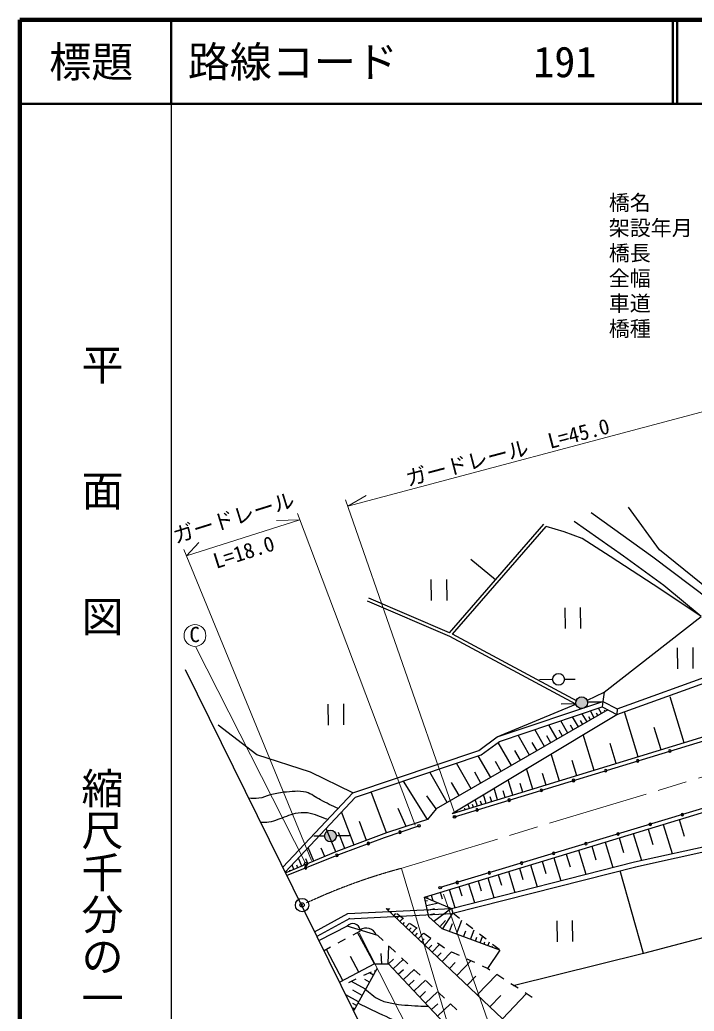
# Model space of a CAD drawing. Units: millimetres, scale not verified. Extents: x 40000 to 680000, y 20000 to 380000.
# Drawn here: x 40000 to 120282, y 261944 to 380000 of the extents above; entities that cross this region are included whole.
import ezdxf
from ezdxf.enums import TextEntityAlignment as Align

# ---------------------------------------------------------------- set-up
doc = ezdxf.new("R2010")
doc.units = ezdxf.units.MM
doc.header["$LTSCALE"] = 1000
doc.header["$PDMODE"] = 32
doc.header["$PDSIZE"] = 500
doc.linetypes.add('CHAIN', pattern=[18.5, 12, -1.5, 3.5, -1.5])
for name, color, linetype, lineweight in [('M-BGD', 7, 'Continuous', 25), ('M-BMK', 2, 'CHAIN', 13), ('M-BMK-SRVR', 3, 'Continuous', 25), ('M-STR-HTXT', 7, 'Continuous', 13), ('M-TTL', 2, 'Continuous', 13), ('M-TTL-BAND', 7, 'Continuous', 25), ('M-TTL-LINE', 7, 'Continuous', 50), ('M-TTL-TXT', 7, 'Continuous', 50)]:
    doc.layers.add(name, color=color, linetype=linetype, lineweight=lineweight)
doc.layers.add('M-OTRS', color=6, linetype='Continuous')
doc.styles.add('@ＭＳ ゴシック', font='')
doc.styles.add('ＭＳ ゴシック', font='')
doc.styles.get('@ＭＳ ゴシック').set_extended_font_data('@MS Gothic')
doc.styles.get('ＭＳ ゴシック').set_extended_font_data('MS Gothic')

msp = doc.modelspace()

# ---------------------------------------------------------------- hatches: boundary and pattern name
at = {"layer": 'M-BGD'}
for points in [[(107339, 298136), (106867, 297977, -0.83286), (106671, 299340, -0.83286)], [(76847, 282122, -1), (77122, 283495, -0.41421), (77671, 282671, -0.41421)]]:
    msp.add_hatch(color=256, dxfattribs=at).paths.add_polyline_path(points)

# ---------------------------------------------------------------- linework, layer by layer
for p, q in [((115344, 316023), (108001, 321302)), ((116138, 316896), (112446, 321977)), ((91149, 307002), (102369, 319932)), ((111871, 316122), (105996, 320250)), ((91523, 306823), (102671, 319670)), ((104805, 319039), (102671, 319670)), ((106949, 318226), (104805, 319039)), ((110263, 316102), (106949, 318226)), ((128279, 307066), (116138, 316896)), ((96612, 313298), (93676, 315725)), ((116317, 312172), (110263, 316102)), ((116674, 312649), (111871, 316122)), ((122132, 310882), (115344, 316023)), ((88950, 313343), (88982, 310843)), ((90857, 310867), (90825, 313367)), ((121120, 308957), (116317, 312172)), ((121120, 308957), (116674, 312649)), ((91175, 306555), (81410, 310763)), ((91149, 307002), (81569, 311130)), ((104886, 309996), (104918, 307496)), ((106792, 307520), (106760, 310020)), ((109569, 299946), (121120, 308957)), ((106180, 298497), (91175, 306555)), ((106369, 298850), (91523, 306823)), ((118271, 305215), (118303, 302716)), ((120178, 302740), (120146, 305239)), ((111114, 297929), (127585, 303891)), ((59682, 302619), (88077, 245122)), ((111070, 297275), (127929, 303377)), ((103431, 301435), (101883, 301415)), ((104860, 301475), (106130, 301475)), ((107584, 298994), (109569, 299946)), ((109569, 299946), (109395, 298828)), ((96828, 294598), (109395, 298828)), ((107589, 298775), (109355, 298795)), ((109395, 298828), (109344, 298177)), ((109395, 298828), (111114, 297929)), ((119082, 293899), (117407, 299362)), ((76680, 298523), (76712, 296023)), ((78586, 296047), (78555, 298547)), ((91751, 285091), (135375, 298428)), ((96828, 294598), (106180, 298497)), ((97107, 294059), (109344, 298177)), ((106199, 298557), (104453, 298497)), ((108390, 296886), (107922, 297699)), ((109257, 297386), (108889, 298024)), ((109344, 298177), (111070, 297275)), ((109690, 297636), (109591, 297807)), ((111114, 297929), (111070, 297275)), ((113619, 292224), (111971, 297601)), ((130051, 297262), (91468, 285433)), ((91575, 285568), (111070, 297275)), ((105241, 295070), (104407, 296516)), ((106504, 295798), (105816, 296990)), ((107014, 296093), (106748, 296554)), ((107524, 296387), (106955, 297373)), ((107957, 296637), (107743, 297008)), ((108823, 297136), (108658, 297424)), ((68226, 292479), (63605, 295985)), ((102473, 293474), (101318, 295476)), ((103978, 294342), (102998, 296041)), ((104609, 294706), (104210, 295398)), ((105872, 295434), (105543, 296005)), ((116351, 293062), (115531, 295734)), ((94632, 292990), (96828, 294598)), ((94911, 292451), (97107, 294059)), ((100679, 292439), (99316, 294803)), ((103225, 293908), (102750, 294733)), ((108393, 290622), (107086, 294883)), ((79634, 287952), (94632, 292990)), ((98541, 291206), (96959, 293950)), ((99610, 291823), (98935, 292994)), ((101576, 292957), (101009, 293940)), ((111006, 291423), (110272, 293819)), ((74600, 290407), (68226, 292479)), ((79968, 287431), (94911, 292451)), ((140059, 291740), (90044, 276656)), ((96065, 289778), (94586, 292342)), ((97303, 290492), (96625, 291668)), ((104234, 289347), (103245, 292576)), ((106314, 289985), (105753, 291812)), ((88168, 275524), (140605, 291482)), ((93736, 288435), (91986, 291469)), ((101083, 288381), (100333, 290828)), ((79634, 287952), (74600, 290407)), ((88525, 284776), (85687, 289352)), ((90895, 286797), (88815, 290403)), ((94900, 289107), (94155, 290399)), ((98694, 287649), (98126, 289502)), ((102659, 288864), (102234, 290249)), ((92315, 287616), (91406, 289192)), ((96884, 287094), (96453, 288498)), ((97789, 287371), (97545, 288167)), ((99888, 288015), (99567, 289064)), ((71308, 279076), (79634, 287952)), ((71592, 278502), (79968, 287431)), ((83648, 283175), (81812, 288050)), ((89563, 286029), (88471, 287577)), ((94472, 286354), (94225, 287160)), ((94992, 286513), (94852, 286970)), ((95512, 286673), (95186, 287737)), ((96198, 286883), (96013, 287486)), ((85981, 283927), (85057, 286088)), ((92082, 285621), (92049, 285726)), ((92458, 286099), (92460, 286093)), ((93038, 285914), (92970, 286135)), ((93516, 286061), (93341, 286629)), ((93994, 286207), (93891, 286544)), ((113178, 279714), (142122, 286107)), ((79799, 281726), (78314, 285667)), ((81285, 282286), (80441, 284528)), ((88525, 284776), (88517, 284797)), ((91468, 285433), (91575, 285568)), ((91604, 285475), (91575, 285568)), ((113307, 279129), (142252, 285521)), ((118488, 284751), (119085, 282791)), ((77615, 280903), (76453, 283684)), ((83415, 282630), (87503, 284019)), ((114806, 283631), (115366, 281790)), ((116590, 284173), (117646, 280701)), ((76280, 282779), (75010, 282788)), ((77689, 282868), (79237, 282868)), ((78703, 281313), (77932, 283230)), ((78294, 280724), (83415, 282630)), ((111347, 282578), (111874, 280849)), ((113023, 283088), (113994, 279895)), ((75005, 279813), (74333, 281423)), ((76310, 280358), (75886, 281372)), ((106524, 281110), (107396, 278246)), ((108098, 281589), (108593, 279965)), ((109672, 282068), (110588, 279057)), ((71824, 278144), (78294, 280724)), ((73559, 279209), (73157, 280170)), ((74282, 279511), (74047, 280073)), ((103568, 280211), (104398, 277484)), ((105046, 280661), (105511, 279135)), ((72175, 278631), (72136, 278723)), ((72636, 278824), (72407, 279371)), ((73097, 279016), (72973, 279314)), ((91411, 274184), (113178, 279714)), ((91558, 273603), (113326, 279133)), ((99487, 278969), (99896, 277622)), ((100791, 279366), (101581, 276768)), ((102179, 279788), (102616, 278355)), ((114248, 268816), (111474, 278663)), ((71713, 278438), (71706, 278456)), ((94581, 277476), (94942, 276288)), ((95732, 277826), (96450, 275465)), ((96957, 278199), (97342, 276934)), ((98182, 278572), (98936, 276096)), ((91128, 276425), (91784, 274272)), ((92279, 276775), (92618, 275662)), ((93430, 277126), (94116, 274872)), ((88168, 275524), (91411, 274184)), ((88272, 275067), (88523, 275124)), ((88497, 275624), (88538, 275490)), ((88975, 275770), (89177, 275108)), ((90052, 276098), (90287, 275325)), ((79056, 273557), (91411, 274184)), ((97457, 261036), (83603, 274175)), ((83603, 274175), (84000, 274135)), ((83784, 274004), (83916, 274144)), ((84051, 274099), (84000, 274135)), ((88399, 274513), (89828, 274839)), ((88525, 273959), (89383, 274154)), ((89270, 272663), (91384, 274214)), ((91411, 274184), (91558, 273603)), ((137111, 274889), (114248, 268816)), ((75095, 271400), (79056, 273557)), ((75382, 270873), (79343, 273030)), ((79087, 272958), (91441, 273585)), ((84146, 273660), (84251, 273770)), ((84509, 273316), (84766, 273587)), ((85677, 272935), (84864, 273517)), ((84872, 272972), (85024, 273132)), ((85235, 272628), (85587, 272999)), ((88651, 273405), (89384, 273572)), ((90011, 271997), (90672, 272732)), ((90337, 271727), (91558, 273603)), ((92354, 272980), (91567, 273596)), ((92001, 271111), (92616, 272775)), ((105836, 270231), (105804, 272731)), ((78981, 272064), (75631, 270359)), ((82606, 270969), (78981, 272064)), ((85598, 272283), (85798, 272494)), ((85960, 271939), (86408, 272411)), ((86323, 271595), (86571, 271856)), ((87303, 271770), (86490, 272352)), ((86686, 271251), (87229, 271824)), ((91169, 271419), (91526, 272384)), ((93930, 271748), (93142, 272364)), ((93665, 270496), (94083, 271627)), ((103929, 272707), (103961, 270207)), ((78750, 270518), (77874, 270035)), ((80501, 271484), (79626, 271001)), ((82215, 267580), (80214, 271326)), ((83273, 270342), (82606, 270969)), ((87049, 270907), (87344, 271218)), ((87412, 270563), (88050, 271236)), ((87802, 270193), (88147, 270556)), ((88929, 270606), (88116, 271188)), ((88192, 269822), (88933, 270603)), ((92833, 270804), (93091, 271502)), ((94230, 270287), (94406, 270762)), ((95505, 270515), (94717, 271131)), ((94796, 270077), (95081, 270847)), ((76999, 269553), (76239, 269133)), ((78469, 265580), (76495, 269275)), ((83852, 267635), (83928, 269731)), ((84730, 268972), (84001, 269657)), ((88646, 269393), (89046, 269814)), ((89099, 268963), (89959, 269869)), ((90556, 269442), (89743, 270024)), ((95265, 269904), (95380, 270213)), ((97141, 269210), (95671, 267030)), ((95734, 269730), (95908, 270200)), ((96203, 269557), (96262, 269717)), ((97080, 269282), (96292, 269899)), ((96672, 269383), (96734, 269553)), ((97141, 269210), (97142, 269214)), ((80342, 266580), (79348, 268440)), ((83091, 267570), (83011, 268795)), ((83906, 267577), (84484, 268118)), ((84465, 266981), (85657, 268099)), ((86186, 267601), (85458, 268287)), ((89683, 268409), (90151, 268903)), ((90267, 267855), (91375, 269023)), ((92352, 268570), (91445, 268990)), ((94166, 267728), (93259, 268149)), ((114248, 268816), (98727, 264966)), ((82215, 267580), (78111, 265389)), ((82502, 267000), (79763, 262038)), ((82215, 267580), (83906, 267577)), ((93497, 257354), (83852, 267635)), ((85062, 266345), (85678, 266923)), ((85658, 265710), (86929, 266902)), ((87643, 266231), (86915, 266916)), ((91147, 267020), (91841, 267752)), ((92027, 266186), (93696, 267946)), ((95671, 267030), (95073, 267307)), ((95957, 266844), (95671, 267030)), ((80018, 265750), (79114, 265323)), ((81827, 266603), (80923, 266176)), ((81621, 265405), (81084, 265702)), ((82086, 266246), (81618, 266505)), ((82328, 266684), (82234, 266736)), ((86294, 265032), (86951, 265648)), ((86930, 264354), (88286, 265626)), ((93246, 265030), (94275, 266115)), ((94465, 263873), (96777, 266311)), ((97635, 265755), (96796, 266299)), ((81157, 264563), (79473, 265492)), ((89100, 264860), (88371, 265546)), ((99312, 264665), (98473, 265210)), ((80327, 263060), (78825, 263890)), ((80742, 263812), (79629, 264426)), ((87609, 263631), (88309, 264288)), ((88287, 262908), (89733, 264265)), ((90556, 263490), (89828, 264175)), ((95961, 262455), (97248, 263812)), ((97457, 261036), (100294, 264028)), ((100990, 263576), (100151, 264121)), ((79844, 262185), (79628, 262304)), ((80086, 262623), (79656, 262860)), ((89011, 262137), (89758, 262837)), ((89734, 261365), (91276, 262812)), ((92013, 262120), (91285, 262805))]:
    msp.add_line(p, q, dxfattribs=at)
for points in [[(110005, 297818), (89563, 286029), (88531, 284778), (87439, 284396)], [(87439, 284396), (83648, 283175), (77615, 280903), (71651, 278412)], [(97159, 269203), (90292, 271744), (88704, 273173), (88168, 275524)]]:
    msp.add_lwpolyline(points, dxfattribs=at)
for centre, radius in [((104135, 301465), 700), ((106894, 298676), 700), ((91759, 285093), 150), ((76984, 282808), 700), ((87517, 284011), 150), ((74067, 279454), 200), ((90037, 276658), 150)]:
    msp.add_circle(centre, radius, dxfattribs=at)
for centre, radius, start, end in [((117388, 292929), 150, 360, 180), ((117388, 292929), 150, 180, 360), ((113563, 291759), 150, 360, 180), ((113563, 291759), 150, 180, 360), ((109738, 290590), 150, 360, 180), ((109738, 290590), 150, 180, 360), ((105912, 289420), 150, 360, 180), ((105912, 289420), 150, 180, 360), ((102087, 288251), 150, 360, 180), ((102087, 288251), 150, 180, 360), ((98262, 287081), 150, 360, 180), ((98262, 287081), 150, 180, 360), ((94437, 285912), 150, 360, 180), ((94437, 285912), 150, 180, 360), ((118881, 285353), 150, 360, 180), ((118881, 285353), 150, 180, 360), ((85256, 283255), 150, 360, 180), ((115051, 284198), 150, 360, 180), ((115051, 284198), 150, 180, 360), ((85256, 283255), 150, 180, 360), ((111222, 283043), 150, 360, 180), ((111222, 283043), 150, 180, 360), ((81488, 281913), 150, 360, 180), ((81488, 281913), 150, 180, 360), ((107392, 281888), 150, 360, 180), ((107392, 281888), 150, 180, 360), ((77744, 280505), 150, 360, 180), ((77744, 280505), 150, 180, 360), ((103562, 280733), 150, 360, 180), ((103562, 280733), 150, 180, 360), ((74029, 279023), 150, 360, 180), ((74029, 279023), 150, 180, 360), ((99733, 279578), 150, 360, 180), ((99733, 279578), 150, 180, 360), ((95903, 278423), 150, 360, 180), ((95903, 278423), 150, 180, 360), ((92074, 277268), 150, 360, 180), ((92074, 277268), 150, 180, 360), ((79644, 271509), 864, 6.3197, 140.08355), ((81243, 270598), 1250, 20.07153, 126.33173)]:
    msp.add_arc(centre, radius, start, end, dxfattribs=at)
for points, knots in [([(77897, 286063), (77196, 286407), (76489, 286739), (75794, 287095), (75219, 287390), (74713, 287851), (74087, 288008), (73227, 288224), (72310, 288094), (71427, 288008), (70877, 287955), (70337, 287822), (69800, 287691), (69344, 287580), (68914, 287361), (68450, 287294), (68057, 287237), (67656, 287294), (67259, 287294)], [0, 0, 0, 0, 1, 1, 1, 2, 2, 2, 3, 3, 3, 4, 4, 4, 5, 5, 5, 6, 6, 6, 6]), ([(76707, 284753), (75886, 285018), (75100, 285436), (74246, 285547), (73759, 285610), (73258, 285562), (72777, 285468), (72062, 285328), (71406, 284976), (70713, 284753), (70358, 284639), (70009, 284497), (69641, 284436), (69327, 284384), (69006, 284409), (68688, 284396)], [0, 0, 0, 0, 1, 1, 1, 2, 2, 2, 3, 3, 3, 4, 4, 4, 5, 5, 5, 5]), ([(81073, 264589), (81655, 264165), (82174, 263637), (82820, 263318), (83277, 263092), (83787, 262981), (84288, 262882), (85319, 262678), (86376, 262634), (87424, 262564), (87847, 262536), (88271, 262538), (88694, 262524)], [0, 0, 0, 0, 1, 1, 1, 2, 2, 2, 3, 3, 3, 4, 4, 4, 4]), ([(80279, 262882), (81377, 262366), (82472, 261842), (83574, 261334), (84536, 260890), (85465, 260356), (86471, 260024), (87243, 259769), (88076, 259744), (88853, 259508), (89711, 259246), (90583, 258974), (91354, 258515), (91976, 258146), (92465, 257589), (93021, 257126)], [0, 0, 0, 0, 1, 1, 1, 2, 2, 2, 3, 3, 3, 4, 4, 4, 5, 5, 5, 5])]:
    msp.add_open_spline(points, degree=3, knots=knots, dxfattribs=at)
at = {"layer": 'M-BMK'}
msp.add_line((85374, 278951), (145851, 297296), dxfattribs=at)
msp.add_arc((103497, 211881), 69475, 105.12109, 115.48631, dxfattribs=at)
at = {"layer": 'M-BMK-SRVR'}
msp.add_circle((73608, 274578), 800, dxfattribs=at)
at = {"layer": 'M-OTRS'}
msp.add_point((73602, 274596), dxfattribs=at)
at = {"layer": 'M-STR-HTXT'}
for p, q in [((79041, 322096), (125062, 334349)), ((91696, 285692), (78788, 322821)), ((79041, 322096), (81219, 323339)), ((87075, 284098), (73052, 321228)), ((59825, 316150), (73349, 320441)), ((73349, 320441), (70542, 320391)), ((59825, 316150), (61299, 317762)), ((74725, 279875), (59506, 316925)), ((74008, 279556), (60941, 305292)), ((85422, 278929), (94744, 247695)), ((90421, 275891), (103967, 237327)), ((80382, 271270), (98661, 235369))]:
    msp.add_line(p, q, dxfattribs=at)
msp.add_circle((60850, 306675), 1300, dxfattribs=at)
at = {"layer": 'M-TTL', "lineweight": 140}
for p, q in [((40000, 380000), (40000, 20000)), ((680000, 380000), (40000, 380000))]:
    msp.add_line(p, q, dxfattribs=at)
at = {"layer": 'M-TTL-BAND'}
msp.add_line((58000, 370000), (58000, 20000), dxfattribs=at)
at = {"layer": 'M-TTL-LINE'}
for p, q in [((58000, 380000), (58000, 370000)), ((117750, 380000), (117750, 370000)), ((118250, 380000), (118250, 370000)), ((40000, 370000), (680000, 370000))]:
    msp.add_line(p, q, dxfattribs=at)

# ---------------------------------------------------------------- texts
at = {"layer": 'M-STR-HTXT', "style": 'ＭＳ ゴシック'}
for s, p in [('橋名', (110114, 356762)), ('架設年月', (110114, 353762)), ('橋長', (110114, 350762)), ('全幅', (110114, 347762)), ('車道', (110114, 344762)), ('橋種', (110114, 341762)), ('C', (60190, 305336))]:
    msp.add_text(s, height=1833, dxfattribs=at).set_placement(p, align=Align.BOTTOM_LEFT)
for s, rotation, p in [('ガードレール\u3000L=45.0', 14.734, (98441, 327095)), ('ガードレール', 17.27, (65884, 319325)), ('L=18.0', 17.514, (67110, 315216))]:
    msp.add_text(s, height=1833, rotation=rotation, dxfattribs=at).set_placement(p, align=Align.BOTTOM_CENTER)
at = {"layer": 'M-TTL-BAND', "style": '@ＭＳ ゴシック'}
for s, p in [('平\u3000\u3000面\u3000\u3000図', (49777, 306475)), ('縮尺千分の一', (49777, 261030))]:
    msp.add_text(s, height=3666, rotation=270, dxfattribs=at).set_placement(p, align=Align.MIDDLE_RIGHT)
at = {"layer": 'M-TTL-TXT', "style": 'ＭＳ ゴシック'}
msp.add_text('標題', height=3666, dxfattribs=at).set_placement((48500, 375000), align=Align.MIDDLE_CENTER)
for s, p in [('路線コード', (60000, 375000)), ('191', (101142, 375000))]:
    msp.add_text(s, height=3666, dxfattribs=at).set_placement(p, align=Align.MIDDLE_LEFT)

doc.saveas('drawing.dxf')
